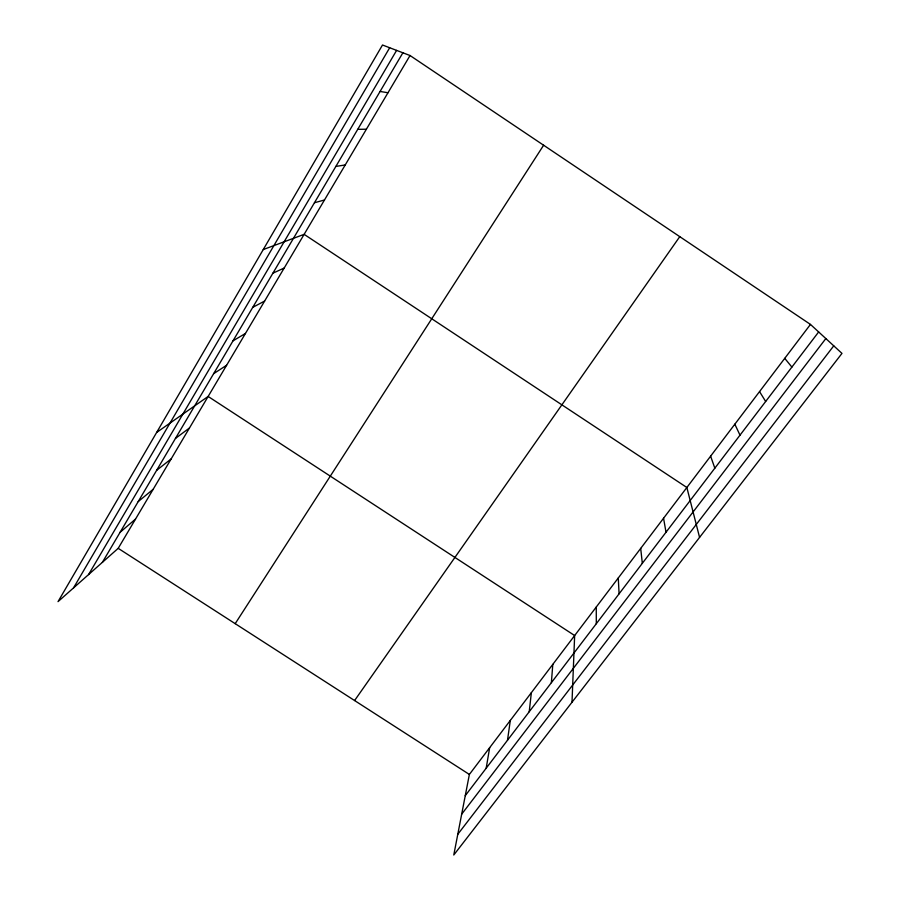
<?xml version="1.0" encoding="UTF-8"?>
<svg xmlns="http://www.w3.org/2000/svg" width="900" height="900" viewBox="0 0 900 900"><rect width="100%" height="100%" fill="white"/><g stroke="black" fill="none" stroke-linecap="round" stroke-linejoin="round"><path stroke-width="1.35" d="M572.006 702.225L574.65 635.546L208.136 396.45L156.656 432.439M551.374 682.684L552.803 664.369M529.222 711.742L531.36 692.663M507.499 740.261L510.311 720.428M486.18 768.229L489.656 747.686M810.461 324.416L469.373 774.45L453.78 855L841.972 353.396L810.461 324.416L410.029 55.519L382.5 45L58.027 601.639L118.204 548.336L410.029 55.519M73.519 587.925L389.689 47.745M88.56 574.594L396.608 50.389M102.364 562.376L402.885 52.785M235.192 623.666L543.623 145.226M354.589 700.549L679.77 236.655M465.255 795.679L818.651 331.954M461.689 814.163L825.84 338.569M457.785 834.3L833.749 345.848M120.116 532.271L135.517 519.086M138.206 501.593L153.169 489.296M156.656 470.317L171.146 458.933M175.466 438.424L189.461 427.995M213.638 373.68L226.609 365.254M233.01 340.841L245.441 333.461M252.765 307.35L264.623 301.061M272.914 273.184L284.186 268.031M263.261 249.559L304.132 234.349L686.857 487.496L699.57 537.401M314.46 202.736L324.473 200.002M335.88 166.421L345.218 164.959M357.739 129.33L366.379 129.218M380.081 91.462L387.979 92.745M118.204 548.336L469.373 774.45M784.744 358.346L791.887 367.076M759.544 391.601L765.664 401.468M734.839 424.192L739.991 435.161M710.617 456.154L714.836 468.18M663.559 518.243L666.011 532.249M640.699 548.392L642.319 563.332M618.266 577.991L619.087 593.82M596.261 607.039L596.306 623.711"/></g></svg>
